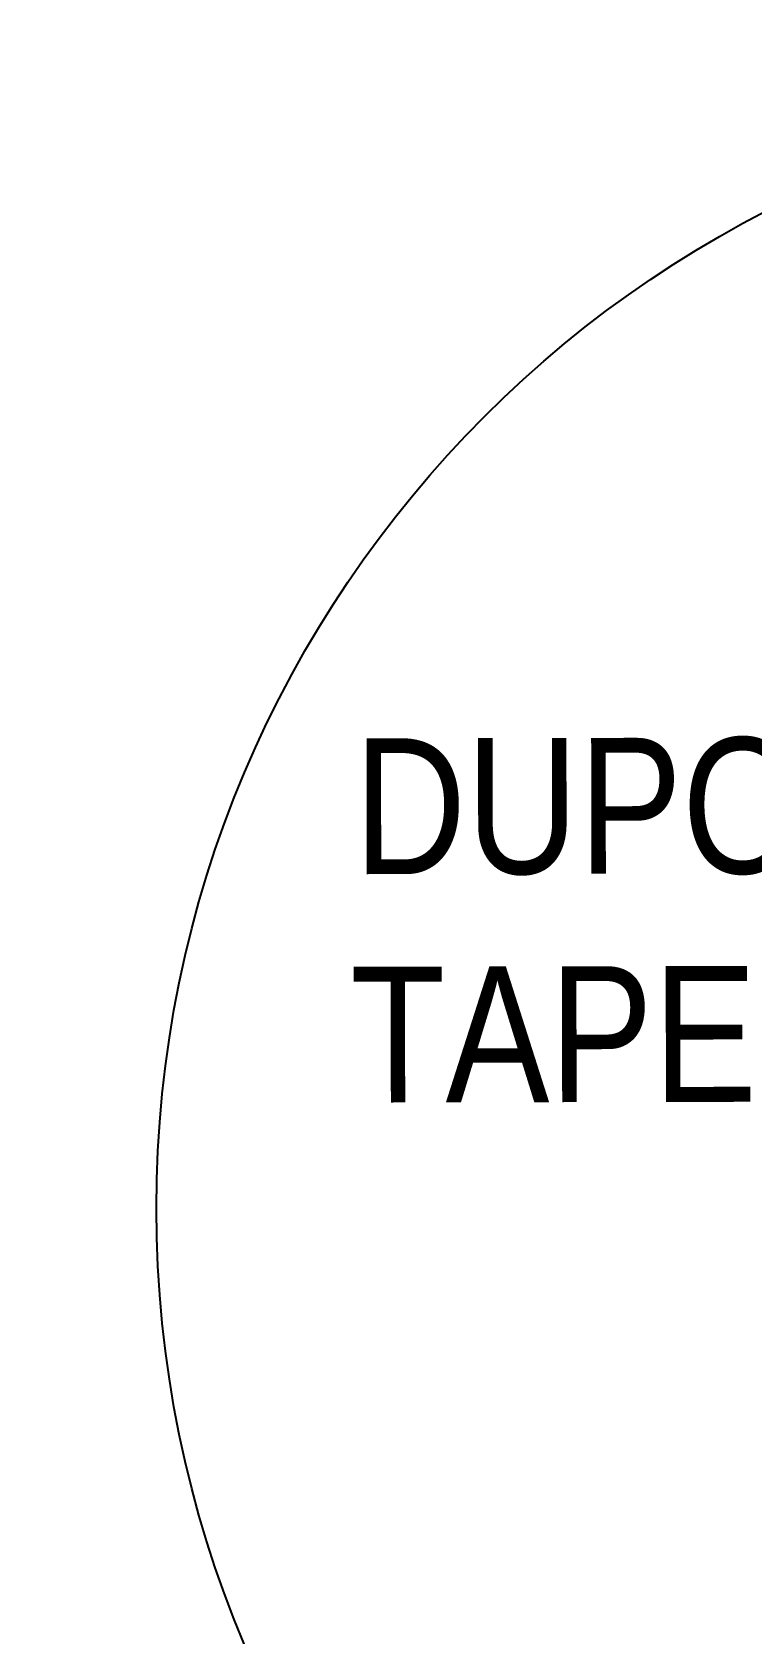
# Model space of a CAD drawing. Header units: inches. Extents: x -17.6 to 82.3, y -15.1 to 23.2.
# Drawn here: x -11.872 to -11.21, y 2.121 to 3.595 of the extents above; entities that cross this region are included whole.
import ezdxf

# ---------------------------------------------------------------- set-up
doc = ezdxf.new("R2010")
doc.units = ezdxf.units.IN
doc.header["$MEASUREMENT"] = 0
doc.layers.add('G-ANNO-TTLB', color=7, linetype='Continuous', lineweight=0)
doc.layers.add('TYVEK', color=7, linetype='Continuous', lineweight=0)

# ---------------------------------------------------------------- blocks, each defined once
blk = doc.blocks.new('Block_210')
at = {"layer": 'TYVEK', "char_height": 0.2, "attachment_point": 7, "rotation": 0.1123}
for s, insert in [('\\C18;\\c0;\\FArial Narrow|b0|i0|c1;\\H0.087499;\\W0.999992;®', (-10.3193, 2.8993)), ('\\C18;\\c0;\\FArial Narrow|b0|i0|c1;\\H0.124999;\\W0.999992;DUPONT™ TYVEK', (-11.5758, 2.8187)), ('\\C18;\\c0;\\FArial Narrow|b0|i0|c1;\\H0.124999;\\W0.999992;TAPE', (-11.579, 2.6103))]:
    blk.add_mtext(s, dxfattribs=dict(at, insert=insert))

msp = doc.modelspace()

# ---------------------------------------------------------------- hatches: boundary and pattern name
at = {"layer": 'G-ANNO-TTLB', "true_color": 0xff00ff, "transparency": 33554687}
h = msp.add_hatch(color=6, dxfattribs=at)
edge = h.paths.add_edge_path()
edge.add_spline(control_points=[(24.6253, -11.0625), (24.6253, -11.0625), (-16.0625, -11.0625), (-16.0625, -11.0625), (-16.0625, -11.0625), (-16.0625, 23.0625), (-16.0625, 23.0625), (-16.0625, 23.0625), (24.6253, 23.0625), (24.6253, 23.0625), (24.6253, 23.0625), (24.6253, -11.0625), (24.6253, -11.0625)], knot_values=[0, 0, 0, 0, 1, 1, 1, 2, 2, 2, 3, 3, 3, 4, 4, 4, 4], degree=3, periodic=0)
edge = h.paths.add_edge_path()
edge.add_spline(control_points=[(-15.9375, 22.9375), (-15.9375, 22.9375), (-15.9375, -10.9375), (-15.9375, -10.9375), (-15.9375, -10.9375), (24.5003, -10.9375), (24.5003, -10.9375), (24.5003, -10.9375), (24.5003, 22.9375), (24.5003, 22.9375), (24.5003, 22.9375), (-15.9375, 22.9375), (-15.9375, 22.9375)], knot_values=[0, 0, 0, 0, 1, 1, 1, 2, 2, 2, 3, 3, 3, 4, 4, 4, 4], degree=3, periodic=0)
edge.add_line((-15.9375, 22.9375), (-15.9375, 22.9375))

# ---------------------------------------------------------------- linework, layer by layer
at = {"layer": 'G-ANNO-TTLB'}
for points in [[(24.6253, -11.0625), (24.6253, -11.0625), (-16.0625, -11.0625), (-16.0625, -11.0625), (-16.0625, -11.0625), (-16.0625, 23.0625), (-16.0625, 23.0625), (-16.0625, 23.0625), (24.6253, 23.0625), (24.6253, 23.0625), (24.6253, 23.0625), (24.6253, -11.0625), (24.6253, -11.0625)], [(-15.9375, 22.9375), (-15.9375, 22.9375), (-15.9375, -10.9375), (-15.9375, -10.9375), (-15.9375, -10.9375), (24.5003, -10.9375), (24.5003, -10.9375), (24.5003, -10.9375), (24.5003, 22.9375), (24.5003, 22.9375), (24.5003, 22.9375), (-15.9375, 22.9375), (-15.9375, 22.9375)]]:
    msp.add_open_spline(points, degree=3, knots=[0, 0, 0, 0, 1, 1, 1, 2, 2, 2, 3, 3, 3, 4, 4, 4, 4], dxfattribs=at)
at = {"layer": 'TYVEK', "color": 18, "lineweight": 25, "true_color": 0x000000}
msp.add_circle((-10.7264, 2.5128), 1.0312, dxfattribs=at)

# ---------------------------------------------------------------- block references
at = {"layer": 'TYVEK'}
msp.add_blockref('Block_210', (0, 0), dxfattribs=at)

doc.saveas('drawing.dxf')
